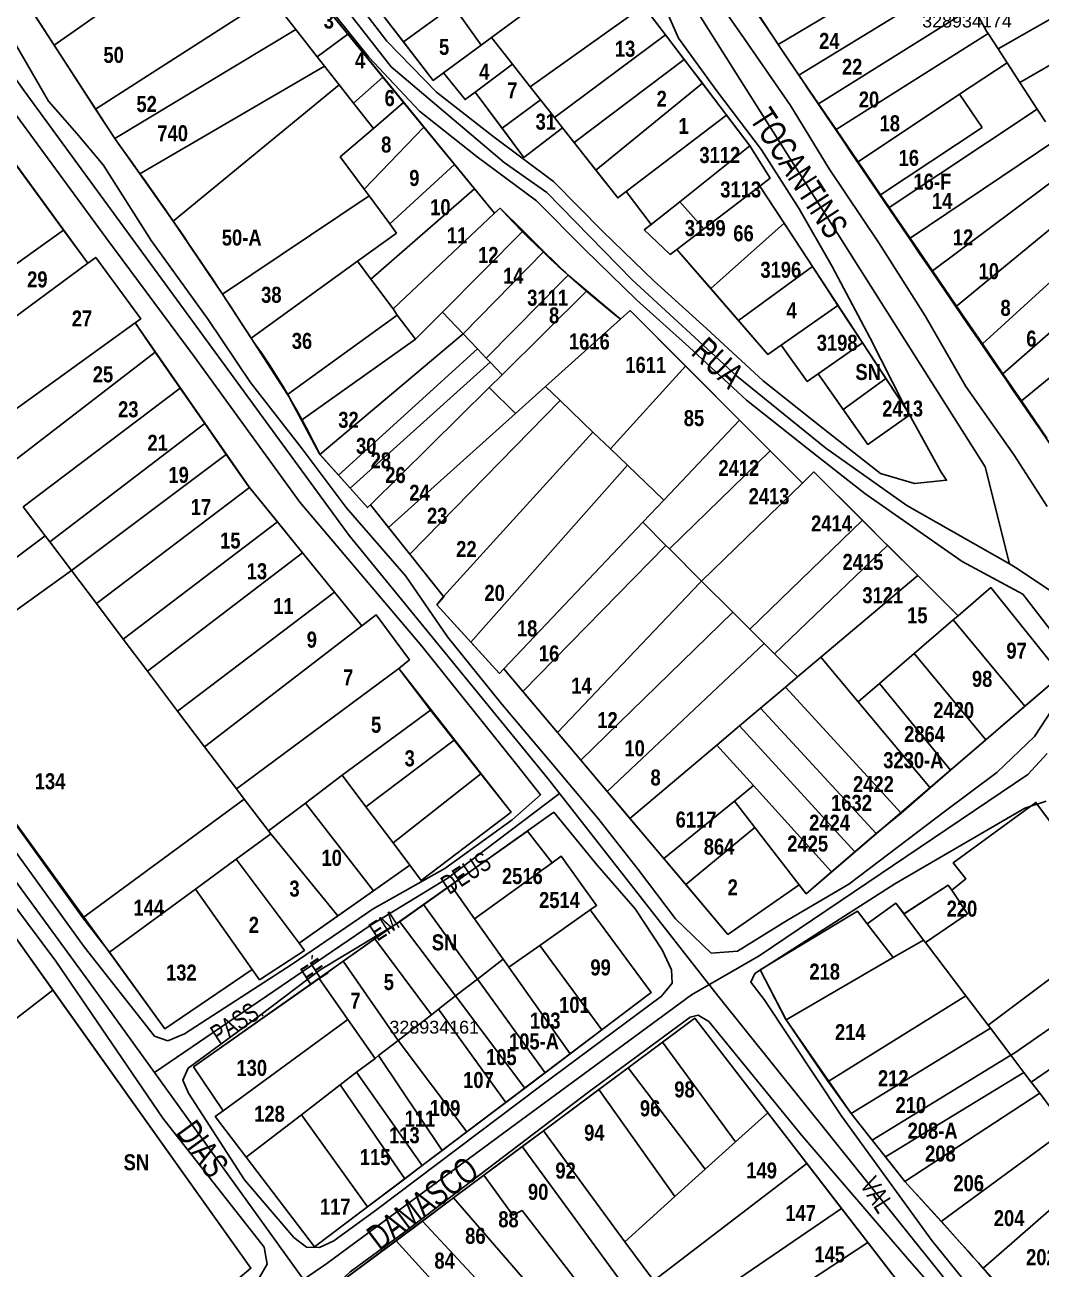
# Model space of a CAD drawing. Extents: x 206155 to 208014, y 4847439 to 4850017.
# Drawn here: x 207271 to 207429.6, y 4848616.4 to 4848810.5 of the extents above; entities that cross this region are included whole.
import ezdxf
from ezdxf.enums import TextEntityAlignment as Align

# ---------------------------------------------------------------- set-up
doc = ezdxf.new("R2010")
doc.units = 0
doc.header["$LTSCALE"] = 1.5
doc.header["$MEASUREMENT"] = 0
for name, color, linetype in [('CD-MALHA-LOTES', 40, 'CONTINUOUS'), ('CD_TXT_QUADRA', 7, 'CONTINUOUS'), ('RU-QUADRAS', 6, 'CONTINUOUS'), ('SV-EIXO-ROD-ESTR', 7, 'CONTINUOUS'), ('SV-EIXO-RUA-N-PAV', 6, 'CONTINUOUS'), ('SV-RUA-NAO-PAV-S-GUIA-C-GUIA', 7, 'CONTINUOUS'), ('SV-TXT-RUA-N-PAV-S-GUIA-C-GUIA', 7, 'CONTINUOUS'), ('Th_NmrPort', 7, 'CONTINUOUS')]:
    doc.layers.add(name, color=color, linetype=linetype)
doc.styles.add('ARIAL', font='ARIAL.TTF')
doc.styles.get("Standard").update_dxf_attribs({"font": 'swisscbo.ttf'})

msp = doc.modelspace()

# ---------------------------------------------------------------- linework, layer by layer
at = {"layer": 'CD-MALHA-LOTES', "linetype": 'Continuous'}
for p, q in [((207314.61, 4848834.99), (207275.58, 4848807.36)), ((207362.11, 4848822.07), (207343.8, 4848808.57)), ((207413.75, 4848822.51), (207388.55, 4848807.5)), ((207422.85, 4848806.79), (207446.85, 4848820.56)), ((207416.41, 4848817.79), (207391.77, 4848802.68)), ((207309.25, 4848814.95), (207282.02, 4848797.41)), ((207321.39, 4848809.09), (207316.15, 4848815.53)), ((207426.23, 4848801.58), (207450.31, 4848815.49)), ((207271.87, 4848813.09), (207275.58, 4848807.36)), ((207325.59, 4848813.7), (207330.06, 4848807.91)), ((207330.06, 4848807.91), (207337.8, 4848813.5)), ((207342.18, 4848807.38), (207337.8, 4848813.5)), ((207349.85, 4848800.88), (207367.54, 4848813.47)), ((207370.93, 4848809), (207367.54, 4848813.47)), ((207388.55, 4848807.5), (207385.36, 4848812.3)), ((207394.83, 4848798.21), (207418.95, 4848813.3)), ((207313.26, 4848809.83), (207311.55, 4848812.01)), ((207419.77, 4848811.85), (207421.06, 4848809.56)), ((207285, 4848792.84), (207313.26, 4848809.83)), ((207313.26, 4848809.83), (207316.61, 4848805.55)), ((207316.61, 4848805.55), (207321.39, 4848809.09)), ((207326.82, 4848802.4), (207321.39, 4848809.09)), ((207342.18, 4848807.38), (207343.8, 4848808.57)), ((207347.07, 4848804.42), (207343.8, 4848808.57)), ((207370.93, 4848809), (207353.62, 4848796.1)), ((207373.88, 4848805.13), (207370.93, 4848809)), ((207397.56, 4848794.2), (207421.28, 4848809.23)), ((207421.06, 4848809.56), (207421.28, 4848809.23)), ((207421.28, 4848809.23), (207422.85, 4848806.79)), ((207275.58, 4848807.36), (207282.02, 4848797.41)), ((207330.06, 4848807.91), (207334.71, 4848801.88)), ((207336.31, 4848803.06), (207342.18, 4848807.38)), ((207388.55, 4848807.5), (207391.45, 4848803.15)), ((207422.85, 4848806.79), (207424.24, 4848804.65)), ((207317.73, 4848804.12), (207316.61, 4848805.55)), ((207347.07, 4848804.42), (207341.24, 4848800.05)), ((207347.07, 4848804.42), (207349.85, 4848800.88)), ((207373.88, 4848805.13), (207356.7, 4848792.17)), ((207376.7, 4848801.43), (207373.88, 4848805.13)), ((207424.24, 4848804.65), (207416.84, 4848799.72)), ((207424.24, 4848804.65), (207426.23, 4848801.58)), ((207317.73, 4848804.12), (207288.92, 4848787.28)), ((207320.04, 4848801.17), (207317.73, 4848804.12)), ((207326.82, 4848802.4), (207322.29, 4848798.31)), ((207330.09, 4848798.43), (207326.82, 4848802.4)), ((207334.71, 4848801.88), (207336.31, 4848803.06)), ((207336.31, 4848803.06), (207339.69, 4848798.89)), ((207391.45, 4848803.15), (207391.77, 4848802.68)), ((207391.77, 4848802.68), (207394.83, 4848798.21)), ((207294.15, 4848779.9), (207320.04, 4848801.17)), ((207322.29, 4848798.31), (207320.04, 4848801.17)), ((207349.85, 4848800.88), (207351.46, 4848798.84)), ((207360.08, 4848787.88), (207376.7, 4848801.43)), ((207380.49, 4848796.46), (207376.7, 4848801.43)), ((207426.23, 4848801.58), (207428.94, 4848797.4)), ((207339.69, 4848798.89), (207341.24, 4848800.05)), ((207341.24, 4848800.05), (207345.45, 4848794.42)), ((207345.45, 4848794.42), (207351.46, 4848798.84)), ((207351.46, 4848798.84), (207353.62, 4848796.1)), ((207416.84, 4848799.72), (207401, 4848789.18)), ((207416.84, 4848799.72), (207420.36, 4848794.53)), ((207282.02, 4848797.41), (207285, 4848792.84)), ((207322.29, 4848798.31), (207325.37, 4848794.38)), ((207325.37, 4848794.38), (207330.09, 4848798.43)), ((207330.09, 4848798.43), (207333.26, 4848794.57)), ((207394.83, 4848798.21), (207397.56, 4848794.2)), ((207405.87, 4848782.04), (207428.94, 4848797.4)), ((207428.94, 4848797.4), (207430.23, 4848795.41)), ((207354.89, 4848794.48), (207353.62, 4848796.1)), ((207380.49, 4848796.46), (207364.81, 4848784.54)), ((207384.11, 4848791.67), (207380.49, 4848796.46)), ((207285, 4848792.84), (207288.92, 4848787.28)), ((207320.19, 4848789.95), (207325.37, 4848794.38)), ((207333.26, 4848794.57), (207323.91, 4848784.92)), ((207338.02, 4848788.78), (207333.26, 4848794.57)), ((207345.45, 4848794.42), (207348.85, 4848789.87)), ((207348.85, 4848789.87), (207354.89, 4848794.48)), ((207354.89, 4848794.48), (207356.7, 4848792.17)), ((207401, 4848789.18), (207397.56, 4848794.2)), ((207404.51, 4848784.03), (207420.36, 4848794.53)), ((207356.7, 4848792.17), (207360.08, 4848787.88)), ((207384.11, 4848791.67), (207373.17, 4848782.96)), ((207432.02, 4848792.66), (207409.11, 4848777.29)), ((207323.91, 4848784.92), (207320.19, 4848789.95)), ((207401, 4848789.18), (207404.51, 4848784.03)), ((207277.04, 4848778.51), (207269.89, 4848788.31)), ((207288.92, 4848787.28), (207294.15, 4848779.9)), ((207338.02, 4848788.78), (207327.91, 4848779.52)), ((207341.14, 4848784.97), (207338.02, 4848788.78)), ((207360.08, 4848787.88), (207363.5, 4848783.54)), ((207412.6, 4848772.19), (207434.62, 4848788.64)), ((207324.69, 4848783.87), (207323.91, 4848784.92)), ((207324.96, 4848770.88), (207341.14, 4848784.97)), ((207344.29, 4848781.14), (207341.14, 4848784.97)), ((207385.65, 4848785.39), (207376.93, 4848778.73)), ((207389.45, 4848779.6), (207385.65, 4848785.39)), ((207301.83, 4848768.53), (207324.69, 4848783.87)), ((207324.69, 4848783.87), (207327.91, 4848779.52)), ((207363.5, 4848783.54), (207364.81, 4848784.54)), ((207364.81, 4848784.54), (207368.73, 4848779.42)), ((207404.51, 4848784.03), (207405.87, 4848782.04)), ((207437.55, 4848784.12), (207416.38, 4848766.66)), ((207328.44, 4848766.21), (207344.29, 4848781.14)), ((207368.73, 4848779.42), (207373.17, 4848782.96)), ((207373.17, 4848782.96), (207376.93, 4848778.73)), ((207405.87, 4848782.04), (207409.11, 4848777.29)), ((207294.15, 4848779.9), (207301.83, 4848768.53)), ((207327.91, 4848779.52), (207328.98, 4848778.07)), ((207367.64, 4848778.56), (207368.73, 4848779.42)), ((207378.02, 4848769.41), (207389.45, 4848779.6)), ((207393.89, 4848772.82), (207389.45, 4848779.6)), ((207440.67, 4848779.32), (207420.41, 4848760.76)), ((207251.72, 4848760.45), (207277.04, 4848778.51)), ((207277.04, 4848778.51), (207280.81, 4848773.34)), ((207328.98, 4848778.07), (207322.89, 4848773.67)), ((207348.73, 4848778.4), (207336.16, 4848765.72)), ((207351.97, 4848775.2), (207348.73, 4848778.4)), ((207371.69, 4848774.72), (207367.64, 4848778.56)), ((207376.93, 4848778.73), (207372.74, 4848775.52)), ((207409.11, 4848777.29), (207412.6, 4848772.19)), ((207372.74, 4848775.52), (207371.69, 4848774.72)), ((207372.74, 4848775.52), (207378.02, 4848769.41)), ((207280.81, 4848773.34), (207255.93, 4848754.97)), ((207322.89, 4848773.67), (207306.29, 4848761.66)), ((207322.89, 4848773.67), (207324.96, 4848770.88)), ((207351.97, 4848775.2), (207339.39, 4848762.32)), ((207355.76, 4848771.5), (207351.97, 4848775.2)), ((207444.07, 4848774.06), (207423.6, 4848756.09)), ((207355.76, 4848771.5), (207342.98, 4848758.55)), ((207358.68, 4848769.02), (207355.76, 4848771.5)), ((207393.89, 4848772.82), (207382.35, 4848764.39)), ((207397.86, 4848766.77), (207393.89, 4848772.82)), ((207416.38, 4848766.66), (207412.6, 4848772.19)), ((207324.96, 4848770.88), (207328.44, 4848766.21)), ((207378.02, 4848769.41), (207382.35, 4848764.39)), ((207426.49, 4848751.86), (207448.02, 4848769.67)), ((207301.83, 4848768.53), (207306.29, 4848761.66)), ((207345.45, 4848755.95), (207358.68, 4848769.02)), ((207358.68, 4848769.02), (207363.95, 4848764.63)), ((207328.44, 4848766.21), (207329.1, 4848765.24)), ((207331.96, 4848761.48), (207336.16, 4848765.72)), ((207339.39, 4848762.32), (207336.16, 4848765.72)), ((207397.86, 4848766.77), (207389.01, 4848760.59)), ((207401.69, 4848760.93), (207397.86, 4848766.77)), ((207416.38, 4848766.66), (207420.41, 4848760.76)), ((207262.89, 4848745.75), (207288.19, 4848764.04)), ((207288.19, 4848764.04), (207291.33, 4848759.45)), ((207329.1, 4848765.24), (207311.98, 4848752.89)), ((207331.96, 4848761.48), (207329.1, 4848765.24)), ((207363.95, 4848764.63), (207352.24, 4848754.1)), ((207382.35, 4848764.39), (207386.9, 4848759.12)), ((207306.29, 4848761.66), (207311.98, 4848752.89)), ((207339.39, 4848762.32), (207317.03, 4848743.51)), ((207341.61, 4848759.98), (207339.39, 4848762.32)), ((207314.16, 4848748.85), (207331.96, 4848761.48)), ((207319.94, 4848740.26), (207341.61, 4848759.98)), ((207341.61, 4848759.98), (207342.98, 4848758.55)), ((207386.9, 4848759.12), (207389.01, 4848760.59)), ((207389.01, 4848760.59), (207393.07, 4848754.88)), ((207401.69, 4848760.93), (207394.79, 4848756.09)), ((207405.32, 4848755.38), (207401.69, 4848760.93)), ((207420.41, 4848760.76), (207423.6, 4848756.09)), ((207291.33, 4848759.45), (207266.79, 4848740.59)), ((207295.24, 4848753.84), (207291.33, 4848759.45)), ((207343.58, 4848757.91), (207321.75, 4848738.23)), ((207342.98, 4848758.55), (207343.58, 4848757.91)), ((207345.45, 4848755.95), (207343.58, 4848757.91)), ((207343.45, 4848753.98), (207345.45, 4848755.95)), ((207374.08, 4848757.28), (207362.35, 4848744.38)), ((207382.48, 4848748.88), (207374.08, 4848757.28)), ((207393.07, 4848754.88), (207394.79, 4848756.09)), ((207394.79, 4848756.09), (207398.69, 4848750.53)), ((207423.6, 4848756.09), (207426.49, 4848751.86)), ((207343.45, 4848753.98), (207324.91, 4848735.67)), ((207347.55, 4848749.89), (207343.45, 4848753.98)), ((207352.24, 4848754.1), (207347.55, 4848749.89)), ((207352.24, 4848754.1), (207354.51, 4848751.91)), ((207398.69, 4848750.53), (207405.32, 4848755.38)), ((207270.74, 4848735.35), (207295.24, 4848753.84)), ((207299.07, 4848748.32), (207295.24, 4848753.84)), ((207331.04, 4848727.95), (207354.51, 4848751.91)), ((207354.51, 4848751.91), (207359.62, 4848747.01)), ((207398.69, 4848750.53), (207402.51, 4848745.08)), ((207426.49, 4848751.86), (207430.47, 4848746.03)), ((207299.07, 4848748.32), (207274.88, 4848729.87)), ((207302.41, 4848743.52), (207299.07, 4848748.32)), ((207314.16, 4848748.85), (207316.94, 4848743.62)), ((207327.75, 4848732.09), (207347.55, 4848749.89)), ((207370.67, 4848736.39), (207382.48, 4848748.88)), ((207387.27, 4848744.1), (207382.48, 4848748.88)), ((207336.3, 4848721.32), (207359.62, 4848747.01)), ((207359.62, 4848747.01), (207362.35, 4848744.38)), ((207362.35, 4848744.38), (207365.01, 4848741.83)), ((207278.27, 4848725.38), (207302.41, 4848743.52)), ((207316.94, 4848743.62), (207317.03, 4848743.51)), ((207317.03, 4848743.51), (207319.94, 4848740.26)), ((207371.57, 4848728.77), (207387.27, 4848744.1)), ((207387.27, 4848744.1), (207392.32, 4848739.04)), ((207319.94, 4848740.26), (207321.75, 4848738.23)), ((207365.01, 4848741.83), (207340.6, 4848714.2)), ((207370.67, 4848736.39), (207365.01, 4848741.83)), ((207282.15, 4848720.24), (207306.04, 4848738.37)), ((207310.39, 4848733), (207306.04, 4848738.37)), ((207392.32, 4848739.04), (207376.59, 4848723.76)), ((207321.75, 4848738.23), (207324.45, 4848735.21)), ((207370.67, 4848736.39), (207367.39, 4848732.94)), ((207270.74, 4848735.35), (207274.17, 4848730.81)), ((207324.45, 4848735.21), (207324.91, 4848735.67)), ((207324.91, 4848735.67), (207327.75, 4848732.09)), ((207286.34, 4848714.69), (207310.39, 4848733)), ((207314.3, 4848728.17), (207310.39, 4848733)), ((207367.39, 4848732.94), (207345.71, 4848710.04)), ((207371.02, 4848729.32), (207367.39, 4848732.94)), ((207384.11, 4848716.25), (207401.67, 4848733.25)), ((207405.6, 4848729.32), (207401.67, 4848733.25)), ((207249.91, 4848712.64), (207274.17, 4848730.81)), ((207274.17, 4848730.81), (207274.88, 4848729.87)), ((207327.75, 4848732.09), (207331.04, 4848727.95)), ((207274.88, 4848729.87), (207278.27, 4848725.38)), ((207348.69, 4848706.51), (207371.02, 4848729.32)), ((207371.57, 4848728.77), (207371.02, 4848729.32)), ((207376.59, 4848723.76), (207371.57, 4848728.77)), ((207405.6, 4848729.32), (207387.96, 4848712.41)), ((207410.32, 4848724.61), (207405.6, 4848729.32)), ((207290.1, 4848709.71), (207314.3, 4848728.17)), ((207319.28, 4848722.02), (207314.3, 4848728.17)), ((207336.3, 4848721.32), (207331.04, 4848727.95)), ((207278.27, 4848725.38), (207253.68, 4848707.84)), ((207278.27, 4848725.38), (207282.15, 4848720.24)), ((207376.29, 4848723.47), (207354.09, 4848700.12)), ((207381.44, 4848718.91), (207376.59, 4848723.76)), ((207410.32, 4848724.61), (207395.21, 4848711.86)), ((207416.6, 4848718.34), (207410.32, 4848724.61)), ((207294.82, 4848703.46), (207319.28, 4848722.02)), ((207323.56, 4848716.74), (207319.28, 4848722.02)), ((207335.27, 4848720.06), (207336.3, 4848721.32)), ((207282.15, 4848720.24), (207286.34, 4848714.69)), ((207340.6, 4848714.2), (207335.27, 4848720.06)), ((207357.75, 4848695.78), (207381.44, 4848718.91)), ((207381.44, 4848718.91), (207384.11, 4848716.25)), ((207415.86, 4848717.71), (207409.76, 4848712.44)), ((207415.86, 4848717.71), (207416.6, 4848718.34)), ((207427.03, 4848704.23), (207415.86, 4848717.71)), ((207299.02, 4848697.89), (207323.56, 4848716.74)), ((207386.37, 4848713.99), (207384.11, 4848716.25)), ((207286.34, 4848714.69), (207290.1, 4848709.71)), ((207361.86, 4848690.91), (207386.37, 4848713.99)), ((207386.37, 4848713.99), (207387.96, 4848712.41)), ((207387.96, 4848712.41), (207391.57, 4848708.8)), ((207391.57, 4848708.8), (207395.21, 4848711.86)), ((207395.21, 4848711.86), (207401.03, 4848704.91)), ((207409.76, 4848712.44), (207404.36, 4848707.78)), ((207409.76, 4848712.44), (207420.93, 4848698.99)), ((207290.1, 4848709.71), (207294.82, 4848703.46)), ((207303.99, 4848691.31), (207329.32, 4848710.12)), ((207329.32, 4848710.12), (207334.27, 4848703.63)), ((207345.71, 4848710.04), (207348.69, 4848706.51)), ((207280.02, 4848671.22), (207253.68, 4848707.84)), ((207389.67, 4848707.2), (207391.57, 4848708.8)), ((207401.03, 4848704.91), (207404.36, 4848707.78)), ((207404.36, 4848707.78), (207415.4, 4848694.26)), ((207348.69, 4848706.51), (207354.09, 4848700.12)), ((207389.67, 4848707.2), (207385.79, 4848703.93)), ((207407.7, 4848687.53), (207389.67, 4848707.2)), ((207294.82, 4848703.46), (207299.02, 4848697.89)), ((207334.27, 4848703.63), (207320.49, 4848693.45)), ((207337.98, 4848698.94), (207334.27, 4848703.63)), ((207385.79, 4848703.93), (207382.52, 4848701.16)), ((207403.84, 4848684.34), (207385.79, 4848703.93)), ((207412.24, 4848691.47), (207401.03, 4848704.91)), ((207420.93, 4848698.99), (207427.03, 4848704.23)), ((207354.09, 4848700.12), (207357.75, 4848695.78)), ((207382.52, 4848701.16), (207378.95, 4848698.15)), ((207382.52, 4848701.16), (207400.5, 4848681.48)), ((207299.02, 4848697.89), (207303.99, 4848691.31)), ((207337.98, 4848698.94), (207324.19, 4848688.53)), ((207342.16, 4848693.65), (207337.98, 4848698.94)), ((207378.95, 4848698.15), (207365.4, 4848686.72)), ((207384.68, 4848691.83), (207378.95, 4848698.15)), ((207415.4, 4848694.26), (207420.93, 4848698.99)), ((207357.75, 4848695.78), (207361.86, 4848690.91)), ((207415.4, 4848694.26), (207412.24, 4848691.47)), ((207320.49, 4848693.45), (207314.8, 4848689.11)), ((207320.49, 4848693.45), (207324.19, 4848688.53)), ((207328.44, 4848682.88), (207342.16, 4848693.65)), ((207384.68, 4848691.83), (207381.7, 4848689.41)), ((207396.86, 4848678.36), (207384.68, 4848691.83)), ((207305.18, 4848689.74), (207303.99, 4848691.31)), ((207361.86, 4848690.91), (207365.4, 4848686.72)), ((207412.24, 4848691.47), (207407.7, 4848687.53)), ((207305.18, 4848689.74), (207280.02, 4848671.22)), ((207308.98, 4848684.77), (207305.18, 4848689.74)), ((207314.8, 4848689.11), (207308.98, 4848684.77)), ((207325.37, 4848675.42), (207314.8, 4848689.11)), ((207324.19, 4848688.53), (207328.44, 4848682.88)), ((207381.7, 4848689.41), (207370.68, 4848680.47)), ((207384.89, 4848685.29), (207381.7, 4848689.41)), ((207428.76, 4848689.21), (207415.83, 4848679.77)), ((207442.64, 4848670.46), (207428.76, 4848689.21)), ((207365.4, 4848686.72), (207370.68, 4848680.47)), ((207403.84, 4848684.34), (207407.7, 4848687.53)), ((207309.35, 4848684.31), (207303.98, 4848680.37)), ((207309.35, 4848684.31), (207308.98, 4848684.77)), ((207319.82, 4848671.51), (207309.35, 4848684.31)), ((207374.11, 4848676.41), (207384.89, 4848685.29)), ((207391.83, 4848676.34), (207384.89, 4848685.29)), ((207400.5, 4848681.48), (207403.84, 4848684.34)), ((207328.44, 4848682.88), (207331.04, 4848679.42)), ((207275.36, 4848659.9), (207260.28, 4848681.09)), ((207297.59, 4848675.68), (207303.98, 4848680.37)), ((207313.77, 4848667.24), (207303.98, 4848680.37)), ((207370.68, 4848680.47), (207374.11, 4848676.41)), ((207396.86, 4848678.36), (207400.5, 4848681.48)), ((207331.04, 4848679.42), (207325.37, 4848675.42)), ((207331.04, 4848679.42), (207332.83, 4848677.03)), ((207341.17, 4848671.02), (207353.24, 4848679.78)), ((207392.9, 4848674.96), (207396.86, 4848678.36)), ((207415.83, 4848679.77), (207417.82, 4848677.29)), ((207337.45, 4848676.29), (207333.19, 4848673.29)), ((207337.45, 4848676.29), (207341.17, 4848671.02)), ((207374.11, 4848676.41), (207380.69, 4848668.62)), ((207380.69, 4848668.62), (207391.83, 4848676.34)), ((207391.83, 4848676.34), (207392.9, 4848674.96)), ((207408.16, 4848671.8), (207415.08, 4848676.29)), ((207415.08, 4848676.29), (207415.62, 4848675.49)), ((207417.82, 4848677.29), (207415.62, 4848675.49)), ((207297.59, 4848675.68), (207284.17, 4848665.82)), ((207306.48, 4848663.12), (207297.59, 4848675.68)), ((207319.82, 4848671.51), (207325.37, 4848675.42)), ((207415.62, 4848675.49), (207418.07, 4848671.82)), ((207333.19, 4848673.29), (207329.45, 4848670.64)), ((207333.19, 4848673.29), (207341.62, 4848661.63)), ((207359.18, 4848672.42), (207351.32, 4848666.9)), ((207368.7, 4848659.53), (207359.18, 4848672.42)), ((207406.87, 4848673.51), (207402.42, 4848670.28)), ((207408.16, 4848671.8), (207406.87, 4848673.51)), ((207280.02, 4848671.22), (207284.17, 4848665.82)), ((207313.77, 4848667.24), (207319.82, 4848671.51)), ((207329.45, 4848670.64), (207325.62, 4848667.94)), ((207329.45, 4848670.64), (207338.2, 4848659)), ((207345.63, 4848664.72), (207341.17, 4848671.02)), ((207400.9, 4848672.26), (207385.72, 4848663.07)), ((207402.42, 4848670.28), (207400.9, 4848672.26)), ((207411.23, 4848667.73), (207408.16, 4848671.8)), ((207418.07, 4848671.82), (207411.54, 4848667.34)), ((207421.3, 4848654.44), (207442.64, 4848670.46)), ((207406.49, 4848664.98), (207402.42, 4848670.28)), ((207325.62, 4848667.94), (207320.66, 4848664.43)), ((207334.42, 4848656.08), (207325.62, 4848667.94)), ((207351.32, 4848666.9), (207346.49, 4848663.5)), ((207361.03, 4848653.73), (207351.32, 4848666.9)), ((207406.49, 4848664.98), (207411.23, 4848667.73)), ((207411.54, 4848667.34), (207411.23, 4848667.73)), ((207411.54, 4848667.34), (207417.83, 4848659.02)), ((207284.17, 4848665.82), (207292.85, 4848653.87)), ((207341.62, 4848661.63), (207345.63, 4848664.72)), ((207345.63, 4848664.72), (207346.49, 4848663.5)), ((207406.49, 4848664.98), (207389.78, 4848655.26)), ((207446.73, 4848664.93), (207425.28, 4848650.05)), ((207292.85, 4848653.87), (207306.48, 4848663.12)), ((207306.48, 4848663.12), (207307.6, 4848661.54)), ((207320.66, 4848664.43), (207316.93, 4848661.74)), ((207320.66, 4848664.43), (207329.21, 4848652.07)), ((207346.49, 4848663.5), (207356.05, 4848649.97)), ((207385.72, 4848663.07), (207389.67, 4848655.43)), ((207316.93, 4848661.74), (207321.36, 4848655.32)), ((207338.2, 4848659), (207341.62, 4848661.63)), ((207352.16, 4848647.03), (207341.62, 4848661.63)), ((207252.48, 4848642.34), (207275.36, 4848659.9)), ((207275.36, 4848659.9), (207306.25, 4848616.5)), ((207338.2, 4848659), (207335.52, 4848656.93)), ((207338.2, 4848659), (207348.99, 4848644.63)), ((207361.03, 4848653.73), (207368.7, 4848659.53)), ((207417.83, 4848659.02), (207396.33, 4848645.66)), ((207417.83, 4848659.02), (207421.3, 4848654.44)), ((207428.01, 4848645.57), (207448.34, 4848659.56)), ((207334.42, 4848656.08), (207335.52, 4848656.93)), ((207335.52, 4848656.93), (207346.03, 4848642.4)), ((207301.91, 4848641.1), (207321.36, 4848655.32)), ((207321.36, 4848655.32), (207325.63, 4848649.27)), ((207329.21, 4848652.07), (207334.42, 4848656.08)), ((207375.51, 4848655.54), (207370.48, 4848651.79)), ((207386.9, 4848640.76), (207375.51, 4848655.54)), ((207389.67, 4848655.43), (207389.78, 4848655.26)), ((207389.78, 4848655.26), (207396.17, 4848645.88)), ((207356.05, 4848649.97), (207361.03, 4848653.73)), ((207399.91, 4848640.65), (207421.66, 4848653.96)), ((207421.66, 4848653.96), (207421.3, 4848654.44)), ((207421.66, 4848653.96), (207424.83, 4848649.77)), ((207326.18, 4848649.73), (207329.21, 4848652.07)), ((207339.93, 4848637.79), (207329.21, 4848652.07)), ((207370.48, 4848651.79), (207365.14, 4848647.81)), ((207381.87, 4848636.22), (207370.48, 4848651.79)), ((207325.63, 4848649.27), (207322.76, 4848647.1)), ((207325.63, 4848649.27), (207326.18, 4848649.73)), ((207336.09, 4848634.88), (207326.18, 4848649.73)), ((207352.16, 4848647.03), (207356.05, 4848649.97)), ((207403.2, 4848636.49), (207424.83, 4848649.77)), ((207425.28, 4848650.05), (207424.83, 4848649.77)), ((207424.83, 4848649.77), (207426.88, 4848647.06)), ((207322.76, 4848647.1), (207320.18, 4848645.11)), ((207333, 4848632.55), (207322.76, 4848647.1)), ((207365.14, 4848647.81), (207360.56, 4848644.4)), ((207377.14, 4848631.95), (207365.14, 4848647.81)), ((207405.27, 4848633.89), (207426.88, 4848647.06)), ((207428.01, 4848645.57), (207426.88, 4848647.06)), ((207320.18, 4848645.11), (207314.13, 4848640.45)), ((207320.18, 4848645.11), (207330.25, 4848630.47)), ((207348.99, 4848644.63), (207352.16, 4848647.03)), ((207396.17, 4848645.88), (207396.33, 4848645.66)), ((207396.33, 4848645.66), (207399.91, 4848640.65)), ((207428.01, 4848645.57), (207429.34, 4848643.81)), ((207346.03, 4848642.4), (207348.99, 4848644.63)), ((207360.56, 4848644.4), (207351.92, 4848637.96)), ((207372.42, 4848627.69), (207360.56, 4848644.4)), ((207408.32, 4848630.03), (207429.34, 4848643.81)), ((207431.31, 4848641.21), (207429.34, 4848643.81)), ((207346.03, 4848642.4), (207339.93, 4848637.79)), ((207300.68, 4848640.19), (207301.91, 4848641.1)), ((207305.53, 4848633.83), (207300.68, 4848640.19)), ((207314.13, 4848640.45), (207305.53, 4848633.83)), ((207314.13, 4848640.45), (207324.45, 4848626.08)), ((207381.87, 4848636.22), (207386.9, 4848640.76)), ((207393, 4848632.86), (207386.9, 4848640.76)), ((207399.91, 4848640.65), (207403.2, 4848636.49)), ((207336.09, 4848634.88), (207339.93, 4848637.79)), ((207351.92, 4848637.96), (207348.61, 4848635.49)), ((207351.92, 4848637.96), (207364.62, 4848620.65)), ((207413.94, 4848623.8), (207433.58, 4848638.2)), ((207348.61, 4848635.49), (207342.6, 4848631.02)), ((207348.61, 4848635.49), (207365.61, 4848612.26)), ((207377.14, 4848631.95), (207381.87, 4848636.22)), ((207403.2, 4848636.49), (207405.27, 4848633.89)), ((207305.53, 4848633.83), (207316.2, 4848619.85)), ((207333, 4848632.55), (207336.09, 4848634.88)), ((207405.27, 4848633.89), (207408.32, 4848630.03)), ((207330.25, 4848630.47), (207333, 4848632.55)), ((207393, 4848632.86), (207369.09, 4848614.56)), ((207372.42, 4848627.69), (207377.14, 4848631.95)), ((207398.43, 4848625.82), (207393, 4848632.86)), ((207438.25, 4848632.03), (207420.5, 4848616.53)), ((207324.45, 4848626.08), (207330.25, 4848630.47)), ((207342.6, 4848631.02), (207337.88, 4848627.5)), ((207347.11, 4848624.78), (207342.6, 4848631.02)), ((207408.32, 4848630.03), (207413.94, 4848623.8)), ((207364.62, 4848620.65), (207372.42, 4848627.69)), ((207316.2, 4848619.85), (207324.45, 4848626.08)), ((207337.88, 4848627.5), (207333.03, 4848623.88)), ((207352.77, 4848610.33), (207337.88, 4848627.5)), ((207373.35, 4848608.76), (207398.43, 4848625.82)), ((207402.5, 4848620.54), (207398.43, 4848625.82)), ((207328.9, 4848620.8), (207333.03, 4848623.88)), ((207333.03, 4848623.88), (207348.71, 4848607.02)), ((207348.59, 4848625.52), (207347.11, 4848624.78)), ((207357.4, 4848614.12), (207348.59, 4848625.52)), ((207413.94, 4848623.8), (207420.5, 4848616.53)), ((207328.9, 4848620.8), (207317.14, 4848612.04)), ((207344.54, 4848603.63), (207328.9, 4848620.8)), ((207368.81, 4848614.94), (207364.62, 4848620.65)), ((207376.96, 4848603.72), (207402.5, 4848620.54)), ((207406.3, 4848615.61), (207402.5, 4848620.54)), ((207306.25, 4848616.5), (207288.02, 4848601.21)), ((207420.5, 4848616.53), (207424.64, 4848611.72))]:
    msp.add_line(p, q, dxfattribs=at)
at = {"layer": 'CD-MALHA-LOTES', "linetype": 'Continuous', "flags": 128}
for points in [[(207385.65, 4848785.39), (207387.29, 4848786.64), (207384.11, 4848791.67)], [(207348.73, 4848778.4), (207345.14, 4848781.94), (207344.29, 4848781.14)], [(207288.19, 4848764.04), (207289.08, 4848764.68), (207282.04, 4848774.25), (207280.81, 4848773.34)], [(207374.08, 4848757.28), (207365.42, 4848765.95), (207363.95, 4848764.63)], [(207402.51, 4848745.08), (207409.05, 4848749.69), (207405.32, 4848755.38)], [(207311.98, 4848752.89), (207312.18, 4848752.58), (207314.16, 4848748.85)], [(207306.04, 4848738.37), (207305.67, 4848738.83), (207302.41, 4848743.52)], [(207401.67, 4848733.25), (207394.12, 4848740.78), (207392.32, 4848739.04)], [(207376.29, 4848723.47), (207376.59, 4848723.76)], [(207427.03, 4848704.23), (207432.7, 4848709.09), (207421.71, 4848722.74), (207416.6, 4848718.34)], [(207329.32, 4848710.12), (207331, 4848711.46), (207325.81, 4848718.47), (207323.56, 4848716.74)], [(207340.6, 4848714.2), (207345.04, 4848709.33), (207345.71, 4848710.04)], [(207332.83, 4848677.03), (207346.87, 4848687.69), (207342.16, 4848693.65)], [(207353.24, 4848679.78), (207349.4, 4848684.73), (207337.45, 4848676.29)], [(207359.18, 4848672.42), (207360.2, 4848673.14), (207354.66, 4848680.82), (207353.24, 4848679.78)], [(207307.6, 4848661.54), (207314.61, 4848666.12), (207313.77, 4848667.24)], [(207316.93, 4848661.74), (207297.3, 4848647.94), (207301.91, 4848641.1)]]:
    msp.add_lwpolyline(points, dxfattribs=at)
at = {"layer": 'CD-MALHA-LOTES', "linetype": 'Continuous'}
for p in [(207351.46, 4848798.84), (207351.46, 4848798.84), (207378.02, 4848769.41), (207378.02, 4848769.41), (207320.49, 4848693.45), (207320.49, 4848693.45)]:
    msp.add_point(p, dxfattribs=at)
at = {"layer": 'RU-QUADRAS', "color": 6, "linetype": 'Continuous'}
for points in [[(207355.44, 4848857.2), (207399.03, 4848881.56), (207397.82, 4848883.32), (207402.41, 4848886.29), (207491.19, 4848755.51, 0.012114), (207443.01, 4848719.32), (207436.13, 4848729.4), (207440.08, 4848731.96, -0.005757)], [(207317.14, 4848612.04), (207375.51, 4848655.54), (207422.74, 4848594.3), (207456.33, 4848547.7), (207487.57, 4848500.17), (207505.73, 4848470.86), (207528.79, 4848440.17), (207558.82, 4848396.07, -0.01699), (207509.66, 4848357.7), (207478.28, 4848397.1, -0.01246), (207442.44, 4848449.14), (207416.57, 4848485.45), (207397.48, 4848510.38, -0.006934), (207352.3, 4848568.1)]]:
    msp.add_lwpolyline(points, format="xyb", close=True, dxfattribs=at)
for points in [[(207155.07, 4848844.7), (207176.81, 4848861.35), (207205.13, 4848879.7), (207263.18, 4848797.52), (207280.81, 4848773.34), (207282.04, 4848774.25), (207289.08, 4848764.68), (207288.19, 4848764.04), (207306.04, 4848738.37), (207323.56, 4848716.74), (207325.81, 4848718.47), (207331, 4848711.46), (207329.32, 4848710.12), (207346.87, 4848687.69), (207332.83, 4848677.03), (207331.04, 4848679.42), (207313.77, 4848667.24), (207314.61, 4848666.12), (207307.6, 4848661.54), (207306.48, 4848663.12), (207292.85, 4848653.87), (207253.68, 4848707.84), (207231.07, 4848736.53)], [(207297.3, 4848647.94), (207349.4, 4848684.73), (207353.24, 4848679.78), (207354.66, 4848680.82), (207360.2, 4848673.14), (207359.18, 4848672.42), (207368.7, 4848659.53), (207316.2, 4848619.85), (207300.68, 4848640.19), (207301.91, 4848641.1)]]:
    msp.add_lwpolyline(points, close=True, dxfattribs=at)
for points in [[(207309.33, 4848823.93), (207344.29, 4848781.14), (207345.14, 4848781.94, 0.039518), (207363.94, 4848764.64), (207365.42, 4848765.95), (207392.32, 4848739.04), (207394.12, 4848740.78), (207416.6, 4848718.34), (207421.71, 4848722.74), (207432.7, 4848709.09), (207392.9, 4848674.96), (207391.83, 4848676.34), (207380.69, 4848668.62), (207345.71, 4848710.04), (207345.04, 4848709.33), (207335.27, 4848720.06), (207336.36, 4848721.27), (207324.91, 4848735.67), (207324.45, 4848735.21), (207316.94, 4848743.62, 0.043583), (207306.29, 4848761.66, 0.014687), (207284.9, 4848792.95), (207268.48, 4848818.32)], [(207434.04, 4848600.77, 0.012239), (207408.36, 4848629.98), (207399.9, 4848640.66), (207389.78, 4848655.26), (207385.72, 4848663.07), (207400.9, 4848672.26), (207402.42, 4848670.28), (207406.87, 4848673.51), (207408.17, 4848671.81), (207415.08, 4848676.29), (207415.62, 4848675.49), (207417.82, 4848677.29), (207415.83, 4848679.77), (207428.76, 4848689.21), (207449.91, 4848660.64)]]:
    msp.add_lwpolyline(points, format="xyb", dxfattribs=at)
for points in [[(207154.28, 4848821.17), (207177.78, 4848789.77), (207179.56, 4848791.07), (207222.02, 4848735.67), (207260.99, 4848681.6), (207260.28, 4848681.09), (207306.25, 4848616.5), (207277.98, 4848592.79)], [(207367.63, 4848813.34), (207384.01, 4848791.83), (207387.29, 4848786.64), (207385.65, 4848785.39), (207409.05, 4848749.69), (207402.51, 4848745.08), (207394.79, 4848756.09), (207393.07, 4848754.88), (207389.01, 4848760.59), (207386.9, 4848759.12), (207372.74, 4848775.52), (207371.69, 4848774.72), (207367.64, 4848778.56), (207368.73, 4848779.42), (207364.81, 4848784.54), (207363.5, 4848783.54), (207354.89, 4848794.48), (207348.85, 4848789.87), (207341.24, 4848800.05), (207339.69, 4848798.89), (207336.31, 4848803.06), (207334.71, 4848801.88), (207322.24, 4848818.05)]]:
    msp.add_lwpolyline(points, dxfattribs=at)
at = {"layer": 'SV-EIXO-ROD-ESTR'}
msp.add_lwpolyline([(207216.64, 4848876.64), (207270.88, 4848800.27), (207321.58, 4848730.86), (207352.59, 4848692.95), (207379.18, 4848658.99), (207401.08, 4848631.67), (207420.77, 4848607.05), (207428.9, 4848595.48), (207441.7, 4848579.98), (207448.83, 4848570.87), (207472.46, 4848533.58), (207483.29, 4848514.38), (207494.74, 4848497.4), (207504.83, 4848482.38), (207511.23, 4848471.31), (207513.44, 4848467.25), (207528.95, 4848448.3), (207549.13, 4848421.47), (207557.5, 4848408.18), (207568.95, 4848393.04), (207579.04, 4848381.96), (207613, 4848338.64), (207635.53, 4848307.75)], dxfattribs=at)
at = {"layer": 'SV-EIXO-RUA-N-PAV'}
for p, q in [((207427.5, 4848693.58), (207430.49, 4848696.82)), ((207385.58, 4848665.29), (207427.5, 4848693.58)), ((207375.01, 4848659.16), (207385.58, 4848665.29)), ((207346.73, 4848638.37), (207375.01, 4848659.16)), ((207318.1, 4848617.24), (207346.73, 4848638.37)), ((207314.48, 4848614.74), (207318.1, 4848617.24))]:
    msp.add_line(p, q, dxfattribs=at)
for points in [[(206997.55, 4849034.04), (207008.44, 4849023.08), (207016.85, 4849013.58), (207060.58, 4848955.98), (207033.01, 4848992.3), (207048.31, 4848971.88), (207061.48, 4848956.26), (207083.08, 4848927.75), (207101.43, 4848904.39), (207120.74, 4848878.19), (207127.56, 4848868.49), (207139.13, 4848852.77), (207148, 4848839.64), (207173.91, 4848803.73), (207208.09, 4848760.56), (207233.65, 4848726.02), (207280.96, 4848661.27), (207291.2, 4848647.06), (207314.48, 4848614.74)], [(207271.24, 4848947.92), (207276.84, 4848948.63), (207292.02, 4848934.27), (207300.73, 4848924.1), (207309.93, 4848912.96), (207323.49, 4848895.05), (207338.02, 4848875.19), (207347.2, 4848861.11), (207352.54, 4848852.92), (207371.91, 4848819.03), (207382.56, 4848802.08), (207420.82, 4848741.56), (207424.62, 4848726.42)], [(207317.52, 4848817.64), (207328.16, 4848804.01), (207345.78, 4848789.05), (207352.43, 4848784.39), (207365.73, 4848770.76), (207382.02, 4848755.8), (207395.98, 4848744.5), (207408.62, 4848735.52), (207424.62, 4848726.42), (207425.57, 4848725.88), (207442.53, 4848714.57)], [(207354.43, 4848690.6), (207336.88, 4848677.33), (207324.86, 4848670), (207291.2, 4848647.06)]]:
    msp.add_lwpolyline(points, dxfattribs=at)
at = {"layer": 'SV-RUA-NAO-PAV-S-GUIA-C-GUIA', "flags": 128}
for points in [[(207153.71, 4848838.39), (207173.6, 4848809.22), (207192.57, 4848785.65), (207217.74, 4848752.03), (207236.55, 4848725.26), (207248.04, 4848710.21), (207264.97, 4848687.77), (207280.26, 4848666.68), (207291.23, 4848652.72), (207293.29, 4848651.99), (207295.89, 4848653.11), (207312.7, 4848663.94), (207325.36, 4848672.61), (207336.54, 4848678.87), (207347, 4848686.51), (207351.45, 4848690.41), (207347.74, 4848695.05), (207332.95, 4848713.61), (207313.89, 4848736.05), (207297.41, 4848758.8), (207283.63, 4848777.39), (207268.47, 4848798), (207256.79, 4848814.86)], [(207145.61, 4848836.73), (207170.11, 4848803.06), (207198.69, 4848768.72), (207218.85, 4848741.9), (207228.61, 4848729.37), (207235.69, 4848719.08), (207253.96, 4848693.69), (207275.8, 4848664.43), (207292.5, 4848639.92), (207308.35, 4848619.82), (207308.78, 4848617.15), (207307.5, 4848614.93)], [(207376.35, 4848818.29), (207383.2, 4848808.4), (207390.48, 4848797.96), (207396.47, 4848788.09), (207404.26, 4848776.52), (207411.48, 4848765.16), (207417.81, 4848754.09), (207425.37, 4848743.42), (207430.5, 4848735.37)], [(207369.76, 4848815.88), (207373, 4848808.48), (207378.93, 4848800.33), (207385.94, 4848791.07), (207391.83, 4848781.85), (207396.96, 4848772.84), (207402.85, 4848761.77), (207408.12, 4848751.29), (207413.95, 4848740.75), (207414.82, 4848739.48), (207409.79, 4848739), (207404.51, 4848740.56), (207395.57, 4848747.56), (207386.2, 4848755), (207377.34, 4848763.18), (207369.19, 4848770.56), (207361.17, 4848778.31), (207353.46, 4848786.1), (207343.99, 4848793.16), (207335.22, 4848800.07), (207327.48, 4848807.99), (207321.26, 4848816.11)], [(207317.99, 4848813.8), (207324.68, 4848805.5), (207332.54, 4848797.09), (207341.55, 4848789.98), (207350.83, 4848783.07), (207358.36, 4848775.47), (207366.45, 4848767.63), (207374.64, 4848760.23), (207383.6, 4848751.96), (207393.09, 4848744.42), (207402.04, 4848737.41), (207417.22, 4848726.83), (207426.69, 4848721.7), (207432.38, 4848714.37)], [(207432.18, 4848705.05), (207428.53, 4848699.52), (207422.63, 4848693.89), (207414.41, 4848687.74), (207407.3, 4848682.31), (207399.55, 4848676.44), (207389.97, 4848670.82), (207382.18, 4848665.99), (207378.07, 4848665.7), (207372.53, 4848671.06), (207366.68, 4848678.73), (207360.4, 4848686.76), (207353.32, 4848695.18), (207345.4, 4848704.52), (207336.95, 4848715.03), (207330.43, 4848724.52), (207321.12, 4848735.21), (207314.28, 4848744.39), (207306.2, 4848754.76), (207299.6, 4848764.55), (207290.7, 4848776.9), (207283.23, 4848788.73), (207279.11, 4848793.61), (207274.7, 4848798.62), (207268.88, 4848808.64)], [(207430.35, 4848689.42), (207427.02, 4848688.29), (207406.76, 4848676.48), (207384.9, 4848662.49), (207384.26, 4848661.15), (207386.32, 4848658.44), (207398.44, 4848640.19), (207412.49, 4848620.84), (207423.56, 4848607.23), (207435.7, 4848589.49)], [(207440, 4848579.52), (207425.41, 4848596), (207421.19, 4848603.75), (207408.73, 4848618.01), (207392.24, 4848637.23), (207377.69, 4848655.04), (207376.07, 4848656.02), (207374.8, 4848655.71), (207358.99, 4848644.03), (207330.07, 4848622.04), (207321.77, 4848615.97), (207318.25, 4848612.66), (207317.48, 4848609.76), (207318.71, 4848607.19), (207327.95, 4848596.35), (207336.13, 4848586.08), (207344.75, 4848574.99), (207354.66, 4848561.63), (207365.26, 4848548.14), (207376.49, 4848533.32), (207388.14, 4848520.04), (207393.96, 4848512.09), (207396.39, 4848508.04), (207409.68, 4848488.51)]]:
    msp.add_lwpolyline(points, dxfattribs=at)
msp.add_lwpolyline([(207353.55, 4848687.69), (207360.29, 4848679.4), (207366.2, 4848672.61), (207370.41, 4848666.21), (207371.89, 4848663.09), (207371.98, 4848661.02), (207370.3, 4848658.98), (207351.49, 4848644.97), (207325.7, 4848625.5), (207319.19, 4848620.8), (207316.97, 4848619.74), (207314.94, 4848619.81), (207312.95, 4848621.31), (207305.28, 4848630.29), (207296.52, 4848643.81), (207295.64, 4848645.85), (207296.45, 4848647.74), (207307.66, 4848655.93), (207317.05, 4848663.09), (207329.22, 4848670.4)], close=True, dxfattribs=at)

# ---------------------------------------------------------------- texts
at = {"layer": 'CD_TXT_QUADRA', "linetype": 'Continuous', "style": 'ARIAL'}
for s, p in [('328934174', (207417.99, 4848811.15)), ('328934161', (207334.86, 4848654.13))]:
    msp.add_text(s, height=2, dxfattribs=at).set_placement(p, align=Align.MIDDLE)
at = {"layer": 'SV-TXT-RUA-N-PAV-S-GUIA-C-GUIA', "style": 'ARIAL', "width": 0.7}
for s, height, rotation, p in [('TOCANTINS', 4, 303, (207383.97, 4848795.84)), ('RUA', 4, 317, (207374.77, 4848759.19)), ('PASS.          FÉ           EM           DEUS', 3, 33, (207301.25, 4848651.39)), ('DIAS', 4, 306, (207294.43, 4848637.66)), ('DAMASCO', 4, 37, (207326.36, 4848619.12)), ('VAL', 3, 302, (207401.21, 4848629.54))]:
    msp.add_text(s, height=height, rotation=rotation, dxfattribs=at).set_placement(p)
at = {"layer": 'Th_NmrPort', "color": 1}
for s, p in [('3', (207317.62, 4848811.23)), ('5', (207335.61, 4848807.12)), ('24', (207394.92, 4848808.04)), ('50', (207283.25, 4848805.86)), ('4', (207322.51, 4848805.04)), ('13', (207363.05, 4848806.83)), ('4', (207341.88, 4848803.26)), ('22', (207398.48, 4848804.01)), ('7', (207346.24, 4848800.33)), ('52', (207288.4, 4848798.2)), ('6', (207327.11, 4848799.13)), ('2', (207369.56, 4848799.02)), ('20', (207401.11, 4848798.91)), ('31', (207350.68, 4848795.45)), ('740', (207291.66, 4848793.64)), ('1', (207372.98, 4848794.79)), ('18', (207404.36, 4848795.19)), ('8', (207326.58, 4848791.87)), ('3112', (207376.24, 4848790.24)), ('16', (207407.32, 4848789.79)), ('9', (207330.97, 4848786.66)), ('16-F', (207409.64, 4848786.08)), ('3113', (207379.5, 4848784.87)), ('10', (207334.23, 4848782.1)), ('14', (207412.53, 4848783.08)), ('3199', (207373.96, 4848778.84)), ('66', (207381.53, 4848778.02)), ('50-A', (207301.72, 4848777.36)), ('11', (207336.84, 4848777.7)), ('12', (207415.78, 4848777.38)), ('12', (207341.71, 4848774.64)), ('3196', (207385.76, 4848772.33)), ('10', (207419.81, 4848772.11)), ('29', (207271.34, 4848770.83)), ('14', (207345.62, 4848771.39)), ('38', (207307.85, 4848768.43)), ('3111', (207349.37, 4848767.97)), ('8', (207423.22, 4848766.39)), ('27', (207278.31, 4848764.73)), ('8', (207352.78, 4848765.21)), ('4', (207389.83, 4848765.98)), ('36', (207312.63, 4848761.23)), ('1616', (207355.88, 4848761.14)), ('3198', (207394.55, 4848760.94)), ('6', (207427.24, 4848761.59)), ('1611', (207364.68, 4848757.49)), ('25', (207281.58, 4848756.01)), ('SN', (207400.58, 4848756.38)), ('2413', (207404.77, 4848750.68)), ('23', (207285.53, 4848750.56)), ('32', (207319.89, 4848748.92)), ('85', (207373.8, 4848749.18)), ('21', (207290.11, 4848745.33)), ('30', (207322.66, 4848744.86)), ('28', (207324.94, 4848742.58)), ('2412', (207379.2, 4848741.39)), ('19', (207293.39, 4848740.32)), ('26', (207327.22, 4848740.3)), ('24', (207330.97, 4848737.53)), ('17', (207296.87, 4848735.31)), ('2413', (207383.92, 4848737)), ('23', (207333.73, 4848733.95)), ('2414', (207393.67, 4848732.74)), ('15', (207301.45, 4848730.08)), ('22', (207338.29, 4848728.75)), ('2415', (207398.58, 4848726.75)), ('13', (207305.6, 4848725.29)), ('20', (207342.69, 4848721.91)), ('3121', (207401.67, 4848721.54)), ('11', (207309.74, 4848719.84)), ('15', (207408.65, 4848718.41)), ('18', (207347.77, 4848716.37)), ('9', (207314.97, 4848714.61)), ('16', (207351.19, 4848712.46)), ('97', (207424.14, 4848712.89)), ('7', (207320.64, 4848708.72)), ('98', (207418.77, 4848708.49)), ('14', (207356.24, 4848707.42)), ('2420', (207412.74, 4848703.61)), ('5', (207325, 4848701.32)), ('12', (207360.31, 4848702.05)), ('2864', (207408.18, 4848699.87)), ('10', (207364.54, 4848697.66)), ('3', (207330.24, 4848696.09)), ('3230-A', (207404.93, 4848695.8)), ('134', (207272.53, 4848692.51)), ('8', (207368.61, 4848693.1)), ('2422', (207400.21, 4848692.06)), ('1632', (207396.79, 4848689.13)), ('6117', (207372.53, 4848686.54)), ('2424', (207393.37, 4848686.04)), ('2425', (207389.95, 4848682.79)), ('864', (207376.92, 4848682.31)), ('10', (207317.27, 4848680.56)), ('2516', (207345.43, 4848677.71)), ('3', (207312.26, 4848675.76)), ('2', (207380.64, 4848675.95)), ('2514', (207351.22, 4848673.97)), ('144', (207287.93, 4848672.77)), ('220', (207414.82, 4848672.63)), ('2', (207305.93, 4848670.1)), ('SN', (207334.48, 4848667.37)), ('99', (207359.23, 4848663.46)), ('132', (207293.02, 4848662.66)), ('218', (207393.4, 4848662.81)), ('5', (207326.99, 4848661.18)), ('7', (207321.78, 4848658.26)), ('101', (207354.35, 4848657.61)), ('103', (207349.79, 4848655.16)), ('105-A', (207346.53, 4848651.91)), ('214', (207397.39, 4848653.36)), ('130', (207304, 4848647.78)), ('105', (207342.95, 4848649.47)), ('107', (207339.37, 4848645.89)), ('212', (207404.1, 4848646.17)), ('98', (207372.32, 4848644.42)), ('210', (207406.84, 4848641.97)), ('128', (207306.77, 4848640.62)), ('109', (207334.16, 4848641.5)), ('96', (207366.96, 4848641.47)), ('111', (207330.25, 4848639.87)), ('113', (207327.81, 4848637.27)), ('94', (207358.26, 4848637.67)), ('208-A', (207408.73, 4848637.98)), ('208', (207411.46, 4848634.41)), ('SN', (207286.4, 4848633.05)), ('115', (207323.25, 4848633.85)), ('92', (207353.77, 4848631.76)), ('149', (207383.56, 4848631.77)), ('90', (207349.49, 4848628.43)), ('206', (207415.87, 4848629.79)), ('117', (207317.03, 4848626.14)), ('147', (207389.65, 4848625.12)), ('88', (207344.86, 4848624.15)), ('204', (207422.18, 4848624.33)), ('86', (207339.69, 4848621.57)), ('145', (207394.18, 4848618.68)), ('84', (207334.89, 4848617.7)), ('202', (207427.22, 4848618.24))]:
    msp.add_text(s, height=2.5, dxfattribs=at).set_placement(p, align=Align.MIDDLE_LEFT)

doc.saveas('drawing.dxf')
